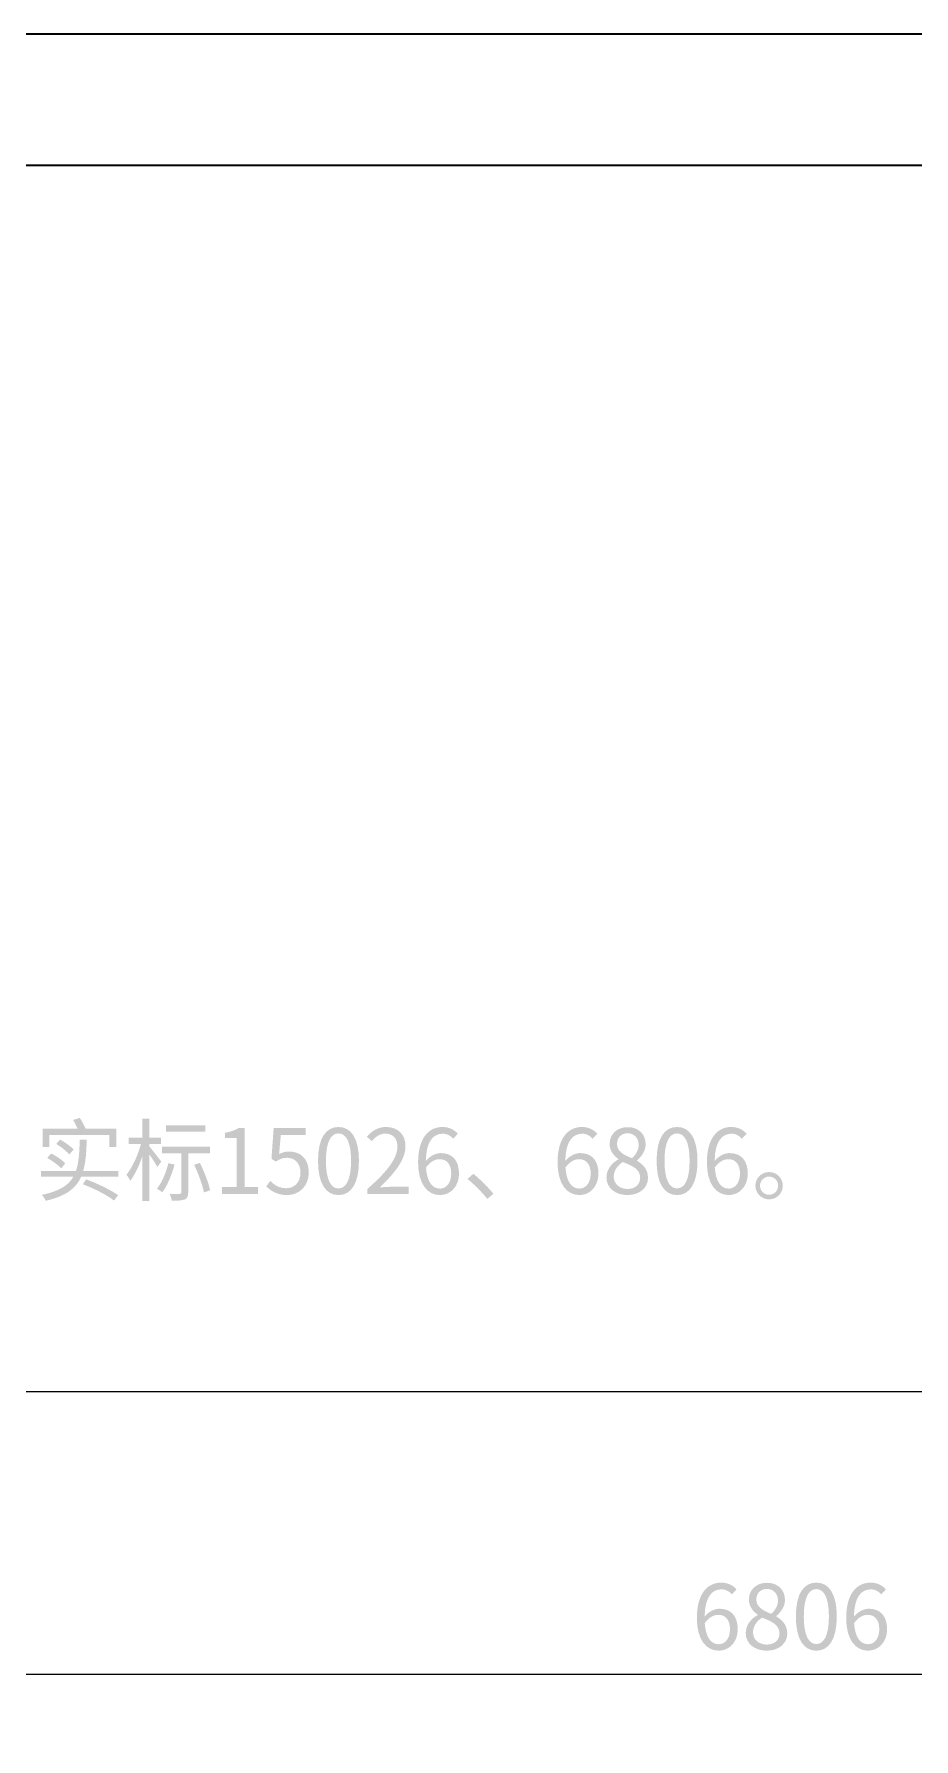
# Model space of a CAD drawing. Header units: millimetres. Extents: x -4600 to 229000, y -4300 to 19460.
# Drawn here: x 8313 to 10990, y 14273 to 19460 of the extents above; entities that cross this region are included whole.
import ezdxf

# ---------------------------------------------------------------- set-up
doc = ezdxf.new("R2010")
doc.units = ezdxf.units.MM
doc.header["$LTSCALE"] = 100
for name, color, linetype, lineweight in [('A-DIMS', 7, 'Continuous', 13), ('A-NOTE', 7, 'Continuous', 18), ('A-SHEET', 7, 'Continuous', 35)]:
    doc.layers.add(name, color=color, linetype=linetype, lineweight=lineweight)

# ---------------------------------------------------------------- blocks, each defined once
blk = doc.blocks.new('*D4')
at = {"layer": 'A-DIMS'}
h = blk.add_hatch(color=256, dxfattribs=at)
edge = h.paths.add_edge_path()
edge.add_spline(control_points=[(10396.3, 12741.6), (10427.4, 12741.6), (10453.8, 12767.7), (10453.8, 12806.5), (10453.8, 12848.5), (10432, 12869.2), (10398.2, 12869.2), (10382.6, 12869.2), (10365.2, 12860.2), (10352.9, 12845.2)], knot_values=[0, 0, 0, 0, 1, 1, 1, 2, 2, 2, 3, 3, 3, 3], degree=3, periodic=0)
edge.add_spline(control_points=[(10352.9, 12845.2), (10354, 12907.2), (10376.6, 12928.2), (10404.4, 12928.2), (10416.5, 12928.2), (10428.5, 12922.2), (10436.1, 12912.9)], knot_values=[0, 0, 0, 0, 1, 1, 1, 2, 2, 2, 2], degree=3, periodic=0)
edge.add_line((10436.1, 12912.9), (10450.3, 12928.2))
edge.add_spline(control_points=[(10450.3, 12928.2), (10439.1, 12940.2), (10424.1, 12948.6), (10403.4, 12948.6), (10364.6, 12948.6), (10329.4, 12918.9), (10329.4, 12840.6), (10329.4, 12774.6), (10358.1, 12741.6), (10396.3, 12741.6)], knot_values=[0, 0, 0, 0, 1, 1, 1, 2, 2, 2, 3, 3, 3, 3], degree=3, periodic=0)
edge = h.paths.add_edge_path(flags=0)
edge.add_spline(control_points=[(10353.4, 12825.3), (10366.5, 12843.9), (10381.8, 12850.7), (10394.1, 12850.7), (10418.4, 12850.7), (10430.1, 12833.5), (10430.1, 12806.5), (10430.1, 12779.2), (10415.4, 12761.2), (10396.3, 12761.2), (10371.2, 12761.2), (10356.2, 12783.8), (10353.4, 12825.3)], knot_values=[0, 0, 0, 0, 1, 1, 1, 2, 2, 2, 3, 3, 3, 4, 4, 4, 4], degree=3, periodic=0)
h = blk.add_hatch(color=256, dxfattribs=at)
edge = h.paths.add_edge_path()
edge.add_spline(control_points=[(10542, 12741.6), (10579.3, 12741.6), (10604.4, 12764.2), (10604.4, 12793.1), (10604.4, 12820.7), (10588.4, 12835.7), (10570.9, 12845.8)], knot_values=[0, 0, 0, 0, 1, 1, 1, 2, 2, 2, 2], degree=3, periodic=0)
edge.add_line((10570.9, 12845.8), (10570.9, 12847.1))
edge.add_spline(control_points=[(10570.9, 12847.1), (10582.6, 12856.4), (10597.4, 12874.4), (10597.4, 12895.4), (10597.4, 12926.3), (10576.6, 12948.1), (10542.5, 12948.1), (10511.4, 12948.1), (10487.7, 12927.6), (10487.7, 12897.3), (10487.7, 12876.3), (10500.2, 12861.3), (10514.7, 12851.2)], knot_values=[0, 0, 0, 0, 1, 1, 1, 2, 2, 2, 3, 3, 3, 4, 4, 4, 4], degree=3, periodic=0)
edge.add_line((10514.7, 12851.2), (10514.7, 12850.1))
edge.add_spline(control_points=[(10514.7, 12850.1), (10496.4, 12840.3), (10478.1, 12821.5), (10478.1, 12794.8), (10478.1, 12763.9), (10504.9, 12741.6), (10542, 12741.6)], knot_values=[0, 0, 0, 0, 1, 1, 1, 2, 2, 2, 2], degree=3, periodic=0)
edge = h.paths.add_edge_path(flags=0)
edge.add_spline(control_points=[(10542.2, 12760.1), (10518.2, 12760.1), (10500.2, 12775.7), (10500.2, 12796.9), (10500.2, 12816), (10511.7, 12831.9), (10527.8, 12842.2)], knot_values=[0, 0, 0, 0, 1, 1, 1, 2, 2, 2, 2], degree=3, periodic=0)
edge.add_spline(control_points=[(10527.8, 12842.2), (10556.2, 12830.8), (10580.7, 12821), (10580.7, 12793.9), (10580.7, 12774), (10565.4, 12760.1), (10542.2, 12760.1)], knot_values=[0, 0, 0, 0, 1, 1, 1, 2, 2, 2, 2], degree=3, periodic=0)
edge = h.paths.add_edge_path(flags=0)
edge.add_spline(control_points=[(10555.6, 12853.7), (10531.9, 12863), (10510.3, 12873.6), (10510.3, 12897.3), (10510.3, 12916.7), (10523.7, 12929.5), (10542.2, 12929.5), (10563.5, 12929.5), (10576.1, 12914), (10576.1, 12894.1), (10576.1, 12879.3), (10569, 12865.7), (10555.6, 12853.7)], knot_values=[0, 0, 0, 0, 1, 1, 1, 2, 2, 2, 3, 3, 3, 4, 4, 4, 4], degree=3, periodic=0)
h = blk.add_hatch(color=256, dxfattribs=at)
edge = h.paths.add_edge_path()
edge.add_spline(control_points=[(10692.9, 12741.6), (10730.8, 12741.6), (10755.1, 12775.9), (10755.1, 12845.8), (10755.1, 12915.1), (10730.8, 12948.6), (10692.9, 12948.6), (10654.7, 12948.6), (10630.6, 12915.1), (10630.6, 12845.8), (10630.6, 12775.9), (10654.7, 12741.6), (10692.9, 12741.6)], knot_values=[0, 0, 0, 0, 1, 1, 1, 2, 2, 2, 3, 3, 3, 4, 4, 4, 4], degree=3, periodic=0)
edge = h.paths.add_edge_path(flags=0)
edge.add_spline(control_points=[(10692.9, 12761.7), (10670.2, 12761.7), (10654.7, 12787.1), (10654.7, 12845.8), (10654.7, 12904.2), (10670.2, 12929), (10692.9, 12929), (10715.5, 12929), (10731.1, 12904.2), (10731.1, 12845.8), (10731.1, 12787.1), (10715.5, 12761.7), (10692.9, 12761.7)], knot_values=[0, 0, 0, 0, 1, 1, 1, 2, 2, 2, 3, 3, 3, 4, 4, 4, 4], degree=3, periodic=0)
h = blk.add_hatch(color=256, dxfattribs=at)
edge = h.paths.add_edge_path()
edge.add_spline(control_points=[(10850.6, 12741.6), (10881.7, 12741.6), (10908.1, 12767.7), (10908.1, 12806.5), (10908.1, 12848.5), (10886.3, 12869.2), (10852.5, 12869.2), (10836.9, 12869.2), (10819.5, 12860.2), (10807.2, 12845.2)], knot_values=[0, 0, 0, 0, 1, 1, 1, 2, 2, 2, 3, 3, 3, 3], degree=3, periodic=0)
edge.add_spline(control_points=[(10807.2, 12845.2), (10808.3, 12907.2), (10830.9, 12928.2), (10858.7, 12928.2), (10870.8, 12928.2), (10882.8, 12922.2), (10890.4, 12912.9)], knot_values=[0, 0, 0, 0, 1, 1, 1, 2, 2, 2, 2], degree=3, periodic=0)
edge.add_line((10890.4, 12912.9), (10904.6, 12928.2))
edge.add_spline(control_points=[(10904.6, 12928.2), (10893.4, 12940.2), (10878.4, 12948.6), (10857.7, 12948.6), (10818.9, 12948.6), (10783.7, 12918.9), (10783.7, 12840.6), (10783.7, 12774.6), (10812.4, 12741.6), (10850.6, 12741.6)], knot_values=[0, 0, 0, 0, 1, 1, 1, 2, 2, 2, 3, 3, 3, 3], degree=3, periodic=0)
edge = h.paths.add_edge_path(flags=0)
edge.add_spline(control_points=[(10807.7, 12825.3), (10820.8, 12843.9), (10836.1, 12850.7), (10848.4, 12850.7), (10872.7, 12850.7), (10884.4, 12833.5), (10884.4, 12806.5), (10884.4, 12779.2), (10869.7, 12761.2), (10850.6, 12761.2), (10825.5, 12761.2), (10810.5, 12783.8), (10807.7, 12825.3)], knot_values=[0, 0, 0, 0, 1, 1, 1, 2, 2, 2, 3, 3, 3, 4, 4, 4, 4], degree=3, periodic=0)
blk.add_line((7214, 12670.1), (14020, 12670.1))
blk = doc.blocks.new('*D10')
blk.add_line((-1006, 13530.4), (14020, 13530.4))
blk = doc.blocks.new('SOURCE_DIMENSIONS')
at = {"layer": 'A-NOTE'}
h = blk.add_hatch(color=256, dxfattribs=at)
edge = h.paths.add_edge_path()
edge.add_line((8339.2, 14329.5), (8339.2, 14274.1))
edge.add_line((8339.2, 14274.1), (8359.7, 14274.1))
edge.add_line((8359.7, 14274.1), (8359.7, 14310.4))
edge.add_line((8359.7, 14310.4), (8542.2, 14310.4))
edge.add_line((8542.2, 14310.4), (8542.2, 14274.1))
edge.add_line((8542.2, 14274.1), (8563.5, 14274.1))
edge.add_line((8563.5, 14274.1), (8563.5, 14329.5))
edge.add_line((8563.5, 14329.5), (8469.9, 14329.5))
edge.add_spline(control_points=[(8469.9, 14329.5), (8465.8, 14339), (8458.7, 14352.4), (8451.9, 14362.5)], knot_values=[0, 0, 0, 0, 1, 1, 1, 1], degree=3, periodic=0)
edge.add_line((8451.9, 14362.5), (8431.7, 14356.2))
edge.add_spline(control_points=[(8431.7, 14356.2), (8436.6, 14348), (8441.8, 14338.2), (8445.6, 14329.5)], knot_values=[0, 0, 0, 0, 1, 1, 1, 1], degree=3, periodic=0)
edge.add_line((8445.6, 14329.5), (8339.2, 14329.5))
h = blk.add_hatch(color=256, dxfattribs=at)
edge = h.paths.add_edge_path()
edge.add_line((8642.6, 14360.6), (8642.6, 14302.7))
edge.add_line((8642.6, 14302.7), (8600.9, 14302.7))
edge.add_line((8600.9, 14302.7), (8600.9, 14283.6))
edge.add_line((8600.9, 14283.6), (8638.2, 14283.6))
edge.add_spline(control_points=[(8638.2, 14283.6), (8629.2, 14249.8), (8611.5, 14210.5), (8594, 14190)], knot_values=[0, 0, 0, 0, 1, 1, 1, 1], degree=3, periodic=0)
edge.add_spline(control_points=[(8594, 14190), (8597.9, 14184.9), (8603.3, 14176.4), (8605.5, 14170.9)], knot_values=[0, 0, 0, 0, 1, 1, 1, 1], degree=3, periodic=0)
edge.add_spline(control_points=[(8605.5, 14170.9), (8619.1, 14188.4), (8632.5, 14217), (8642.6, 14246.5)], knot_values=[0, 0, 0, 0, 1, 1, 1, 1], degree=3, periodic=0)
edge.add_line((8642.6, 14246.5), (8642.6, 14109.8))
edge.add_line((8642.6, 14109.8), (8663.1, 14109.8))
edge.add_line((8663.1, 14109.8), (8663.1, 14252.5))
edge.add_spline(control_points=[(8663.1, 14252.5), (8672.3, 14239.1), (8683.3, 14222.2), (8687.9, 14213.5)], knot_values=[0, 0, 0, 0, 1, 1, 1, 1], degree=3, periodic=0)
edge.add_line((8687.9, 14213.5), (8699.9, 14229.6))
edge.add_spline(control_points=[(8699.9, 14229.6), (8694.4, 14237.2), (8671, 14267.3), (8663.1, 14276.3)], knot_values=[0, 0, 0, 0, 1, 1, 1, 1], degree=3, periodic=0)
edge.add_line((8663.1, 14276.3), (8663.1, 14283.6))
edge.add_line((8663.1, 14283.6), (8698.8, 14283.6))
edge.add_line((8698.8, 14283.6), (8698.8, 14302.7))
edge.add_line((8698.8, 14302.7), (8663.1, 14302.7))
edge.add_line((8663.1, 14302.7), (8663.1, 14360.6))
edge.add_line((8663.1, 14360.6), (8642.6, 14360.6))
blk.add_hatch(color=256, dxfattribs=at).paths.add_polyline_path([(8714.6, 14339.8), (8714.6, 14320.5), (8833.6, 14320.5), (8833.6, 14339.8), (8714.6, 14339.8)])
h = blk.add_hatch(color=256, dxfattribs=at)
edge = h.paths.add_edge_path()
edge.add_line((8884.3, 14131.4), (8994, 14131.4))
edge.add_line((8994, 14131.4), (8994, 14152.1))
edge.add_line((8994, 14152.1), (8953.9, 14152.1))
edge.add_line((8953.9, 14152.1), (8953.9, 14331.4))
edge.add_line((8953.9, 14331.4), (8934.8, 14331.4))
edge.add_spline(control_points=[(8934.8, 14331.4), (8923.9, 14325.1), (8911.1, 14320.5), (8893.3, 14317.2)], knot_values=[0, 0, 0, 0, 1, 1, 1, 1], degree=3, periodic=0)
edge.add_line((8893.3, 14317.2), (8893.3, 14301.4))
edge.add_line((8893.3, 14301.4), (8929.1, 14301.4))
edge.add_line((8929.1, 14301.4), (8929.1, 14152.1))
edge.add_line((8929.1, 14152.1), (8884.3, 14152.1))
edge.add_line((8884.3, 14152.1), (8884.3, 14131.4))
h = blk.add_hatch(color=256, dxfattribs=at)
edge = h.paths.add_edge_path()
edge.add_spline(control_points=[(9083.3, 14127.8), (9116.8, 14127.8), (9148.7, 14152.7), (9148.7, 14196.3), (9148.7, 14240.5), (9121.5, 14260.2), (9088.4, 14260.2), (9076.4, 14260.2), (9067.4, 14257.2), (9058.4, 14252.2)], knot_values=[0, 0, 0, 0, 1, 1, 1, 2, 2, 2, 3, 3, 3, 3], degree=3, periodic=0)
edge.add_line((9058.4, 14252.2), (9063.6, 14310.1))
edge.add_line((9063.6, 14310.1), (9138.9, 14310.1))
edge.add_line((9138.9, 14310.1), (9138.9, 14331.4))
edge.add_line((9138.9, 14331.4), (9041.8, 14331.4))
edge.add_line((9041.8, 14331.4), (9035.2, 14238.1))
edge.add_line((9035.2, 14238.1), (9048.6, 14229.6))
edge.add_spline(control_points=[(9048.6, 14229.6), (9060.1, 14237.2), (9068.5, 14241.3), (9081.9, 14241.3), (9107, 14241.3), (9123.4, 14224.4), (9123.4, 14195.8), (9123.4, 14166.6), (9104.5, 14148.6), (9080.8, 14148.6), (9057.6, 14148.6), (9042.9, 14159.2), (9031.7, 14170.7)], knot_values=[0, 0, 0, 0, 1, 1, 1, 2, 2, 2, 3, 3, 3, 4, 4, 4, 4], degree=3, periodic=0)
edge.add_line((9031.7, 14170.7), (9019.1, 14154.3))
edge.add_spline(control_points=[(9019.1, 14154.3), (9032.8, 14140.9), (9051.9, 14127.8), (9083.3, 14127.8)], knot_values=[0, 0, 0, 0, 1, 1, 1, 1], degree=3, periodic=0)
h = blk.add_hatch(color=256, dxfattribs=at)
edge = h.paths.add_edge_path()
edge.add_spline(control_points=[(9239.1, 14127.8), (9277, 14127.8), (9301.3, 14162.2), (9301.3, 14232.1), (9301.3, 14301.4), (9277, 14334.9), (9239.1, 14334.9), (9200.9, 14334.9), (9176.8, 14301.4), (9176.8, 14232.1), (9176.8, 14162.2), (9200.9, 14127.8), (9239.1, 14127.8)], knot_values=[0, 0, 0, 0, 1, 1, 1, 2, 2, 2, 3, 3, 3, 4, 4, 4, 4], degree=3, periodic=0)
edge = h.paths.add_edge_path(flags=0)
edge.add_spline(control_points=[(9239.1, 14148), (9216.4, 14148), (9200.9, 14173.4), (9200.9, 14232.1), (9200.9, 14290.4), (9216.4, 14315.3), (9239.1, 14315.3), (9261.7, 14315.3), (9277.3, 14290.4), (9277.3, 14232.1), (9277.3, 14173.4), (9261.7, 14148), (9239.1, 14148)], knot_values=[0, 0, 0, 0, 1, 1, 1, 2, 2, 2, 3, 3, 3, 4, 4, 4, 4], degree=3, periodic=0)
h = blk.add_hatch(color=256, dxfattribs=at)
edge = h.paths.add_edge_path()
edge.add_line((9326.6, 14131.4), (9452.4, 14131.4))
edge.add_line((9452.4, 14131.4), (9452.4, 14152.9))
edge.add_line((9452.4, 14152.9), (9397, 14152.9))
edge.add_spline(control_points=[(9397, 14152.9), (9386.9, 14152.9), (9374.7, 14151.8), (9364.3, 14151)], knot_values=[0, 0, 0, 0, 1, 1, 1, 1], degree=3, periodic=0)
edge.add_spline(control_points=[(9364.3, 14151), (9411.2, 14195.5), (9442.9, 14236.1), (9442.9, 14276.3), (9442.9, 14311.7), (9420.2, 14334.9), (9384.5, 14334.9), (9359.1, 14334.9), (9341.6, 14323.5), (9325.5, 14305.7)], knot_values=[0, 0, 0, 0, 1, 1, 1, 2, 2, 2, 3, 3, 3, 3], degree=3, periodic=0)
edge.add_line((9325.5, 14305.7), (9340, 14291.5))
edge.add_spline(control_points=[(9340, 14291.5), (9351.2, 14304.9), (9365.1, 14314.7), (9381.5, 14314.7), (9406.3, 14314.7), (9418.3, 14298.1), (9418.3, 14275.2), (9418.3, 14240.8), (9389.4, 14200.9), (9326.6, 14146.1)], knot_values=[0, 0, 0, 0, 1, 1, 1, 2, 2, 2, 3, 3, 3, 3], degree=3, periodic=0)
edge.add_line((9326.6, 14146.1), (9326.6, 14131.4))
h = blk.add_hatch(color=256, dxfattribs=at)
edge = h.paths.add_edge_path()
edge.add_spline(control_points=[(9548.2, 14127.8), (9579.3, 14127.8), (9605.8, 14154), (9605.8, 14192.8), (9605.8, 14234.8), (9583.9, 14255.5), (9550.1, 14255.5), (9534.6, 14255.5), (9517.1, 14246.5), (9504.8, 14231.5)], knot_values=[0, 0, 0, 0, 1, 1, 1, 2, 2, 2, 3, 3, 3, 3], degree=3, periodic=0)
edge.add_spline(control_points=[(9504.8, 14231.5), (9505.9, 14293.4), (9528.5, 14314.5), (9556.4, 14314.5), (9568.4, 14314.5), (9580.4, 14308.5), (9588, 14299.2)], knot_values=[0, 0, 0, 0, 1, 1, 1, 2, 2, 2, 2], degree=3, periodic=0)
edge.add_line((9588, 14299.2), (9602.2, 14314.5))
edge.add_spline(control_points=[(9602.2, 14314.5), (9591, 14326.5), (9576, 14334.9), (9555.3, 14334.9), (9516.5, 14334.9), (9481.3, 14305.2), (9481.3, 14226.9), (9481.3, 14160.8), (9510, 14127.8), (9548.2, 14127.8)], knot_values=[0, 0, 0, 0, 1, 1, 1, 2, 2, 2, 3, 3, 3, 3], degree=3, periodic=0)
edge = h.paths.add_edge_path(flags=0)
edge.add_spline(control_points=[(9505.4, 14211.6), (9518.5, 14230.1), (9533.7, 14237), (9546, 14237), (9570.3, 14237), (9582, 14219.8), (9582, 14192.8), (9582, 14165.5), (9567.3, 14147.5), (9548.2, 14147.5), (9523.1, 14147.5), (9508.1, 14170.1), (9505.4, 14211.6)], knot_values=[0, 0, 0, 0, 1, 1, 1, 2, 2, 2, 3, 3, 3, 4, 4, 4, 4], degree=3, periodic=0)
h = blk.add_hatch(color=256, dxfattribs=at)
edge = h.paths.add_edge_path()
edge.add_spline(control_points=[(9972.5, 14127.8), (10003.6, 14127.8), (10030, 14154), (10030, 14192.8), (10030, 14234.8), (10008.2, 14255.5), (9974.4, 14255.5), (9958.8, 14255.5), (9941.4, 14246.5), (9929.1, 14231.5)], knot_values=[0, 0, 0, 0, 1, 1, 1, 2, 2, 2, 3, 3, 3, 3], degree=3, periodic=0)
edge.add_spline(control_points=[(9929.1, 14231.5), (9930.2, 14293.4), (9952.8, 14314.5), (9980.7, 14314.5), (9992.7, 14314.5), (10004.7, 14308.5), (10012.3, 14299.2)], knot_values=[0, 0, 0, 0, 1, 1, 1, 2, 2, 2, 2], degree=3, periodic=0)
edge.add_line((10012.3, 14299.2), (10026.5, 14314.5))
edge.add_spline(control_points=[(10026.5, 14314.5), (10015.3, 14326.5), (10000.3, 14334.9), (9979.6, 14334.9), (9940.8, 14334.9), (9905.6, 14305.2), (9905.6, 14226.9), (9905.6, 14160.8), (9934.3, 14127.8), (9972.5, 14127.8)], knot_values=[0, 0, 0, 0, 1, 1, 1, 2, 2, 2, 3, 3, 3, 3], degree=3, periodic=0)
edge = h.paths.add_edge_path(flags=0)
edge.add_spline(control_points=[(9929.6, 14211.6), (9942.7, 14230.1), (9958, 14237), (9970.3, 14237), (9994.6, 14237), (10006.3, 14219.8), (10006.3, 14192.8), (10006.3, 14165.5), (9991.6, 14147.5), (9972.5, 14147.5), (9947.4, 14147.5), (9932.4, 14170.1), (9929.6, 14211.6)], knot_values=[0, 0, 0, 0, 1, 1, 1, 2, 2, 2, 3, 3, 3, 4, 4, 4, 4], degree=3, periodic=0)
h = blk.add_hatch(color=256, dxfattribs=at)
edge = h.paths.add_edge_path()
edge.add_spline(control_points=[(10118.2, 14127.8), (10155.6, 14127.8), (10180.7, 14150.5), (10180.7, 14179.4), (10180.7, 14207), (10164.6, 14222), (10147.1, 14232.1)], knot_values=[0, 0, 0, 0, 1, 1, 1, 2, 2, 2, 2], degree=3, periodic=0)
edge.add_line((10147.1, 14232.1), (10147.1, 14233.4))
edge.add_spline(control_points=[(10147.1, 14233.4), (10158.8, 14242.7), (10173.6, 14260.7), (10173.6, 14281.7), (10173.6, 14312.5), (10152.8, 14334.4), (10118.7, 14334.4), (10087.6, 14334.4), (10063.9, 14313.9), (10063.9, 14283.6), (10063.9, 14262.6), (10076.4, 14247.6), (10090.9, 14237.5)], knot_values=[0, 0, 0, 0, 1, 1, 1, 2, 2, 2, 3, 3, 3, 4, 4, 4, 4], degree=3, periodic=0)
edge.add_line((10090.9, 14237.5), (10090.9, 14236.4))
edge.add_spline(control_points=[(10090.9, 14236.4), (10072.6, 14226.6), (10054.3, 14207.8), (10054.3, 14181), (10054.3, 14150.2), (10081.1, 14127.8), (10118.2, 14127.8)], knot_values=[0, 0, 0, 0, 1, 1, 1, 2, 2, 2, 2], degree=3, periodic=0)
edge = h.paths.add_edge_path(flags=0)
edge.add_spline(control_points=[(10118.5, 14146.4), (10094.4, 14146.4), (10076.4, 14161.9), (10076.4, 14183.2), (10076.4, 14202.3), (10087.9, 14218.1), (10104, 14228.5)], knot_values=[0, 0, 0, 0, 1, 1, 1, 2, 2, 2, 2], degree=3, periodic=0)
edge.add_spline(control_points=[(10104, 14228.5), (10132.4, 14217), (10156.9, 14207.2), (10156.9, 14180.2), (10156.9, 14160.3), (10141.6, 14146.4), (10118.5, 14146.4)], knot_values=[0, 0, 0, 0, 1, 1, 1, 2, 2, 2, 2], degree=3, periodic=0)
edge = h.paths.add_edge_path(flags=0)
edge.add_spline(control_points=[(10131.8, 14240), (10108.1, 14249.2), (10086.5, 14259.9), (10086.5, 14283.6), (10086.5, 14303), (10099.9, 14315.8), (10118.5, 14315.8), (10139.7, 14315.8), (10152.3, 14300.3), (10152.3, 14280.3), (10152.3, 14265.6), (10145.2, 14252), (10131.8, 14240)], knot_values=[0, 0, 0, 0, 1, 1, 1, 2, 2, 2, 3, 3, 3, 4, 4, 4, 4], degree=3, periodic=0)
h = blk.add_hatch(color=256, dxfattribs=at)
edge = h.paths.add_edge_path()
edge.add_spline(control_points=[(10269.1, 14127.8), (10307, 14127.8), (10331.3, 14162.2), (10331.3, 14232.1), (10331.3, 14301.4), (10307, 14334.9), (10269.1, 14334.9), (10230.9, 14334.9), (10206.9, 14301.4), (10206.9, 14232.1), (10206.9, 14162.2), (10230.9, 14127.8), (10269.1, 14127.8)], knot_values=[0, 0, 0, 0, 1, 1, 1, 2, 2, 2, 3, 3, 3, 4, 4, 4, 4], degree=3, periodic=0)
edge = h.paths.add_edge_path(flags=0)
edge.add_spline(control_points=[(10269.1, 14148), (10246.4, 14148), (10230.9, 14173.4), (10230.9, 14232.1), (10230.9, 14290.4), (10246.4, 14315.3), (10269.1, 14315.3), (10291.7, 14315.3), (10307.3, 14290.4), (10307.3, 14232.1), (10307.3, 14173.4), (10291.7, 14148), (10269.1, 14148)], knot_values=[0, 0, 0, 0, 1, 1, 1, 2, 2, 2, 3, 3, 3, 4, 4, 4, 4], degree=3, periodic=0)
h = blk.add_hatch(color=256, dxfattribs=at)
edge = h.paths.add_edge_path()
edge.add_spline(control_points=[(10426.8, 14127.8), (10457.9, 14127.8), (10484.3, 14154), (10484.3, 14192.8), (10484.3, 14234.8), (10462.5, 14255.5), (10428.7, 14255.5), (10413.1, 14255.5), (10395.7, 14246.5), (10383.4, 14231.5)], knot_values=[0, 0, 0, 0, 1, 1, 1, 2, 2, 2, 3, 3, 3, 3], degree=3, periodic=0)
edge.add_spline(control_points=[(10383.4, 14231.5), (10384.5, 14293.4), (10407.1, 14314.5), (10435, 14314.5), (10447, 14314.5), (10459, 14308.5), (10466.6, 14299.2)], knot_values=[0, 0, 0, 0, 1, 1, 1, 2, 2, 2, 2], degree=3, periodic=0)
edge.add_line((10466.6, 14299.2), (10480.8, 14314.5))
edge.add_spline(control_points=[(10480.8, 14314.5), (10469.6, 14326.5), (10454.6, 14334.9), (10433.9, 14334.9), (10395.1, 14334.9), (10359.9, 14305.2), (10359.9, 14226.9), (10359.9, 14160.8), (10388.6, 14127.8), (10426.8, 14127.8)], knot_values=[0, 0, 0, 0, 1, 1, 1, 2, 2, 2, 3, 3, 3, 3], degree=3, periodic=0)
edge = h.paths.add_edge_path(flags=0)
edge.add_spline(control_points=[(10383.9, 14211.6), (10397, 14230.1), (10412.3, 14237), (10424.6, 14237), (10448.9, 14237), (10460.6, 14219.8), (10460.6, 14192.8), (10460.6, 14165.5), (10445.9, 14147.5), (10426.8, 14147.5), (10401.7, 14147.5), (10386.7, 14170.1), (10383.9, 14211.6)], knot_values=[0, 0, 0, 0, 1, 1, 1, 2, 2, 2, 3, 3, 3, 4, 4, 4, 4], degree=3, periodic=0)
h = blk.add_hatch(color=256, dxfattribs=at)
edge = h.paths.add_edge_path()
edge.add_line((8334, 14201.2), (8334, 14183.5))
edge.add_line((8334, 14183.5), (8432.5, 14183.5))
edge.add_spline(control_points=[(8432.5, 14183.5), (8417.2, 14157), (8389.1, 14139.3), (8336.7, 14128.4)], knot_values=[0, 0, 0, 0, 1, 1, 1, 1], degree=3, periodic=0)
edge.add_spline(control_points=[(8336.7, 14128.4), (8341.1, 14123.7), (8346.3, 14115.8), (8348.5, 14110.4)], knot_values=[0, 0, 0, 0, 1, 1, 1, 1], degree=3, periodic=0)
edge.add_spline(control_points=[(8348.5, 14110.4), (8409.9, 14124.6), (8440.4, 14148.3), (8456, 14183.5)], knot_values=[0, 0, 0, 0, 1, 1, 1, 1], degree=3, periodic=0)
edge.add_line((8456, 14183.5), (8569.7, 14183.5))
edge.add_line((8569.7, 14183.5), (8569.7, 14201.2))
edge.add_line((8569.7, 14201.2), (8462.2, 14201.2))
edge.add_spline(control_points=[(8462.2, 14201.2), (8470.2, 14227.7), (8472.1, 14259.3), (8473.2, 14296.7)], knot_values=[0, 0, 0, 0, 1, 1, 1, 1], degree=3, periodic=0)
edge.add_line((8473.2, 14296.7), (8451.9, 14296.7))
edge.add_spline(control_points=[(8451.9, 14296.7), (8450.8, 14258), (8449.1, 14226.6), (8440.4, 14201.2)], knot_values=[0, 0, 0, 0, 1, 1, 1, 1], degree=3, periodic=0)
edge.add_line((8440.4, 14201.2), (8334, 14201.2))
edge = h.paths.add_edge_path(flags=0)
edge.add_spline(control_points=[(8461.4, 14160.6), (8497.7, 14146.9), (8534, 14128.1), (8556.1, 14111.2)], knot_values=[0, 0, 0, 0, 1, 1, 1, 1], degree=3, periodic=0)
edge.add_line((8556.1, 14111.2), (8568.7, 14127.3))
edge.add_spline(control_points=[(8568.7, 14127.3), (8546, 14143.4), (8507.8, 14162.2), (8471.2, 14175.6)], knot_values=[0, 0, 0, 0, 1, 1, 1, 1], degree=3, periodic=0)
edge.add_line((8471.2, 14175.6), (8461.4, 14160.6))
edge = h.paths.add_edge_path(flags=0)
edge.add_spline(control_points=[(8352.8, 14240.8), (8368.4, 14232.3), (8386.7, 14218.7), (8395.4, 14208.9)], knot_values=[0, 0, 0, 0, 1, 1, 1, 1], degree=3, periodic=0)
edge.add_line((8395.4, 14208.9), (8407.9, 14224.4))
edge.add_spline(control_points=[(8407.9, 14224.4), (8398.9, 14234), (8380.4, 14246.5), (8365.1, 14254.4)], knot_values=[0, 0, 0, 0, 1, 1, 1, 1], degree=3, periodic=0)
edge.add_line((8365.1, 14254.4), (8352.8, 14240.8))
edge = h.paths.add_edge_path(flags=0)
edge.add_spline(control_points=[(8380.1, 14283.4), (8394.9, 14274.6), (8412.3, 14261), (8420.2, 14251.4)], knot_values=[0, 0, 0, 0, 1, 1, 1, 1], degree=3, periodic=0)
edge.add_line((8420.2, 14251.4), (8433.3, 14266.2))
edge.add_spline(control_points=[(8433.3, 14266.2), (8424.9, 14276), (8407.1, 14288.3), (8392.4, 14296.4)], knot_values=[0, 0, 0, 0, 1, 1, 1, 1], degree=3, periodic=0)
edge.add_line((8392.4, 14296.4), (8380.1, 14283.4))
h = blk.add_hatch(color=256, dxfattribs=at)
edge = h.paths.add_edge_path()
edge.add_line((8702.6, 14274.6), (8702.6, 14255.2))
edge.add_line((8702.6, 14255.2), (8761, 14255.2))
edge.add_line((8761, 14255.2), (8761, 14136.3))
edge.add_spline(control_points=[(8761, 14136.3), (8761, 14132.7), (8759.9, 14131.6), (8755.8, 14131.4)], knot_values=[0, 0, 0, 0, 1, 1, 1, 1], degree=3, periodic=0)
edge.add_spline(control_points=[(8755.8, 14131.4), (8752.3, 14131.4), (8739.5, 14131.1), (8725.3, 14131.6)], knot_values=[0, 0, 0, 0, 1, 1, 1, 1], degree=3, periodic=0)
edge.add_spline(control_points=[(8725.3, 14131.6), (8728, 14125.4), (8731, 14116.6), (8731.8, 14110.6)], knot_values=[0, 0, 0, 0, 1, 1, 1, 1], degree=3, periodic=0)
edge.add_spline(control_points=[(8731.8, 14110.6), (8750.9, 14110.6), (8763.5, 14111.2), (8771.4, 14114.5)], knot_values=[0, 0, 0, 0, 1, 1, 1, 1], degree=3, periodic=0)
edge.add_spline(control_points=[(8771.4, 14114.5), (8779.3, 14118), (8781.8, 14124.3), (8781.8, 14136)], knot_values=[0, 0, 0, 0, 1, 1, 1, 1], degree=3, periodic=0)
edge.add_line((8781.8, 14136), (8781.8, 14255.2))
edge.add_line((8781.8, 14255.2), (8848.3, 14255.2))
edge.add_line((8848.3, 14255.2), (8848.3, 14274.6))
edge.add_line((8848.3, 14274.6), (8702.6, 14274.6))
edge = h.paths.add_edge_path(flags=0)
edge.add_spline(control_points=[(8721.5, 14224.7), (8714.4, 14195.8), (8702.1, 14166.6), (8686.8, 14146.9)], knot_values=[0, 0, 0, 0, 1, 1, 1, 1], degree=3, periodic=0)
edge.add_spline(control_points=[(8686.8, 14146.9), (8691.4, 14144.7), (8699.6, 14139), (8703.4, 14136.3)], knot_values=[0, 0, 0, 0, 1, 1, 1, 1], degree=3, periodic=0)
edge.add_spline(control_points=[(8703.4, 14136.3), (8718.2, 14157), (8731.8, 14188.9), (8740.3, 14220.6)], knot_values=[0, 0, 0, 0, 1, 1, 1, 1], degree=3, periodic=0)
edge.add_line((8740.3, 14220.6), (8721.5, 14224.7))
edge = h.paths.add_edge_path(flags=0)
edge.add_spline(control_points=[(8800, 14220), (8812.9, 14192.8), (8825.7, 14157.3), (8829.8, 14135.7)], knot_values=[0, 0, 0, 0, 1, 1, 1, 1], degree=3, periodic=0)
edge.add_line((8829.8, 14135.7), (8848.6, 14142.6))
edge.add_spline(control_points=[(8848.6, 14142.6), (8844, 14164.1), (8830.9, 14198.8), (8817.5, 14225.5)], knot_values=[0, 0, 0, 0, 1, 1, 1, 1], degree=3, periodic=0)
edge.add_line((8817.5, 14225.5), (8800, 14220))
h = blk.add_hatch(color=256, dxfattribs=at)
edge = h.paths.add_edge_path()
edge.add_line((9692, 14116.1), (9710.5, 14131.9))
edge.add_spline(control_points=[(9710.5, 14131.9), (9693.6, 14151.8), (9669.1, 14176.7), (9649.4, 14192.5)], knot_values=[0, 0, 0, 0, 1, 1, 1, 1], degree=3, periodic=0)
edge.add_line((9649.4, 14192.5), (9631.7, 14176.9))
edge.add_spline(control_points=[(9631.7, 14176.9), (9651.1, 14161.1), (9674.5, 14137.6), (9692, 14116.1)], knot_values=[0, 0, 0, 0, 1, 1, 1, 1], degree=3, periodic=0)
h = blk.add_hatch(color=256, dxfattribs=at)
edge = h.paths.add_edge_path()
edge.add_spline(control_points=[(10549, 14197.9), (10526.4, 14197.9), (10507.5, 14179.4), (10507.5, 14156.5), (10507.5, 14133.3), (10526.4, 14114.7), (10549, 14114.7), (10572.2, 14114.7), (10590.8, 14133.3), (10590.8, 14156.5), (10590.8, 14179.4), (10572.2, 14197.9), (10549, 14197.9)], knot_values=[0, 0, 0, 0, 1, 1, 1, 2, 2, 2, 3, 3, 3, 4, 4, 4, 4], degree=3, periodic=0)
edge = h.paths.add_edge_path(flags=0)
edge.add_spline(control_points=[(10549, 14128.6), (10534, 14128.6), (10521.5, 14140.9), (10521.5, 14156.5), (10521.5, 14171.5), (10534, 14184), (10549, 14184), (10564.6, 14184), (10576.8, 14171.5), (10576.8, 14156.5), (10576.8, 14140.9), (10564.6, 14128.6), (10549, 14128.6)], knot_values=[0, 0, 0, 0, 1, 1, 1, 2, 2, 2, 3, 3, 3, 4, 4, 4, 4], degree=3, periodic=0)
for name in ['*D10', '*D4']:
    blk.add_blockref(name, (0, 0))
blk = doc.blocks.new('A01_SHEET')
at = {"layer": 'A-SHEET'}
for points in [[(-4600, -4300), (29000, -4300), (29000, 19460), (-4600, 19460)], [(-4200, -3900), (28600, -3900), (28600, 19060), (-4200, 19060)]]:
    blk.add_lwpolyline(points, close=True, dxfattribs=at)
blk.add_blockref('SOURCE_DIMENSIONS', (0, 1800))

msp = doc.modelspace()

# ---------------------------------------------------------------- block references
msp.add_blockref('A01_SHEET', (0, 0))

doc.saveas('drawing.dxf')
